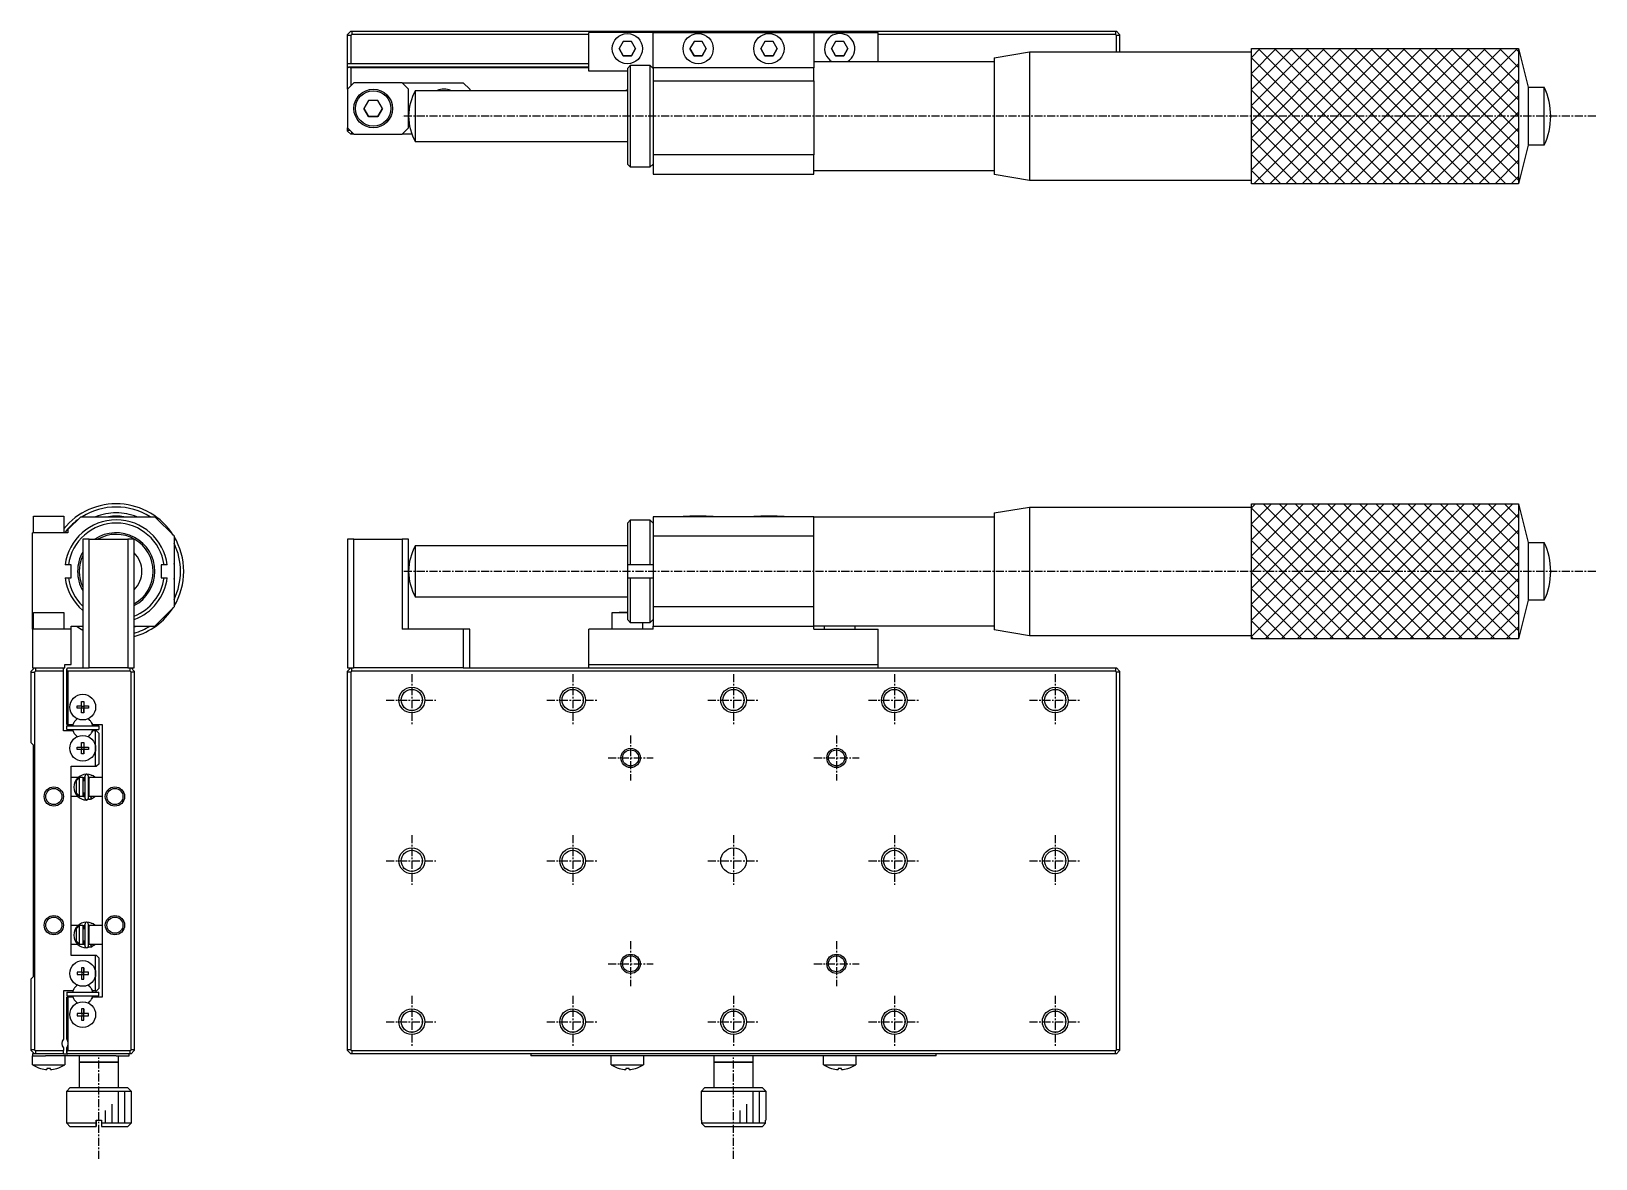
# Model space of a CAD drawing. Extents: x 32 to 545, y 32 to 338.
# Drawn here: x 46.1 to 289.3, y 162.8 to 338.1 of the extents above; entities that cross this region are included whole.
import ezdxf

# ---------------------------------------------------------------- set-up
doc = ezdxf.new("R2010")
doc.units = 0
doc.linetypes.add('CENTER', pattern=[2, 1.25, -0.25, 0.25, -0.25])
doc.layers.get('0').update_dxf_attribs({"linetype": 'CONTINUOUS'})
doc.layers.add('CENTER', color=1, linetype='CENTER')

msp = doc.modelspace()

# ---------------------------------------------------------------- linework, layer by layer
at = {"color": 7, "linetype": 'CONTINUOUS'}
for p, q in [((95.794929, 338.05), (95.294929, 337.55)), ((95.794929, 338.05), (95.944929, 338.05)), ((95.944929, 338.05), (214.644929, 338.05)), ((95.944929, 338.05), (95.944929, 337.55)), ((214.644929, 338.05), (214.644929, 337.55)), ((214.644929, 338.05), (214.794929, 338.05)), ((214.794929, 338.05), (215.294929, 337.55)), ((95.294929, 337.4), (95.294929, 337.55)), ((95.294929, 333.05), (95.294929, 337.4)), ((95.794929, 337.4), (95.294929, 337.4)), ((95.944929, 337.55), (95.794929, 337.4)), ((95.794929, 337.4), (95.794929, 333.05)), ((132.794929, 337.55), (95.944929, 337.55)), ((132.794929, 331.85), (132.794929, 337.85)), ((142.794929, 337.85), (132.794929, 337.85)), ((138.159844, 336.45), (137.524759, 335.35)), ((139.430015, 336.45), (138.159844, 336.45)), ((140.0651, 335.35), (139.430015, 336.45)), ((142.794929, 337.85), (167.794929, 337.85)), ((142.794929, 332.35), (142.794929, 337.85)), ((149.159844, 336.45), (148.524759, 335.35)), ((150.430015, 336.45), (149.159844, 336.45)), ((151.0651, 335.35), (150.430015, 336.45)), ((160.159844, 336.45), (159.524759, 335.35)), ((161.430015, 336.45), (160.159844, 336.45)), ((162.0651, 335.35), (161.430015, 336.45)), ((167.794929, 337.85), (167.794929, 332.35)), ((167.794929, 337.85), (177.794929, 337.85)), ((171.159844, 336.45), (170.524759, 335.35)), ((172.430015, 336.45), (171.159844, 336.45)), ((173.0651, 335.35), (172.430015, 336.45)), ((177.794929, 333.35), (177.794929, 337.85)), ((214.644929, 337.55), (177.794929, 337.55)), ((214.794929, 337.4), (214.644929, 337.55)), ((215.294929, 337.4), (214.794929, 337.4)), ((214.794929, 334.85), (214.794929, 337.4)), ((215.294929, 337.55), (215.294929, 337.4)), ((215.294929, 337.4), (215.294929, 334.85)), ((137.524759, 335.35), (138.159844, 334.25)), ((138.159844, 334.25), (137.524759, 335.35)), ((138.159844, 334.25), (139.430015, 334.25)), ((139.430015, 334.25), (138.159844, 334.25)), ((139.430015, 334.25), (140.0651, 335.35)), ((140.0651, 335.35), (139.430015, 334.25)), ((148.524759, 335.35), (149.159844, 334.25)), ((149.159844, 334.25), (148.524759, 335.35)), ((149.159844, 334.25), (150.430015, 334.25)), ((150.430015, 334.25), (149.159844, 334.25)), ((150.430015, 334.25), (151.0651, 335.35)), ((151.0651, 335.35), (150.430015, 334.25)), ((159.524759, 335.35), (160.159844, 334.25)), ((160.159844, 334.25), (159.524759, 335.35)), ((160.159844, 334.25), (161.430015, 334.25)), ((161.430015, 334.25), (160.159844, 334.25)), ((161.430015, 334.25), (162.0651, 335.35)), ((162.0651, 335.35), (161.430015, 334.25)), ((167.794929, 333.35), (195.794929, 333.35)), ((170.524759, 335.35), (171.159844, 334.25)), ((171.159844, 334.25), (170.524759, 335.35)), ((171.159844, 334.25), (172.430015, 334.25)), ((172.430015, 334.25), (171.159844, 334.25)), ((172.430015, 334.25), (173.0651, 335.35)), ((173.0651, 335.35), (172.430015, 334.25)), ((195.794929, 333.933333), (201.294929, 334.85)), ((195.794929, 333.933333), (195.794929, 324.85)), ((201.294929, 334.85), (201.294929, 324.85)), ((201.294929, 334.85), (235.794929, 334.85)), ((235.794929, 314.35), (235.794929, 335.35)), ((235.794929, 335.35), (277.294929, 335.35)), ((235.794929, 314.35), (235.794929, 335.35)), ((235.794929, 335.35), (277.294929, 335.35)), ((277.294929, 335.35), (277.294929, 314.35)), ((277.294929, 335.35), (278.794929, 329.35)), ((277.294929, 335.35), (277.294929, 314.35)), ((95.294929, 333.05), (95.794929, 333.05)), ((95.294929, 332.35), (95.294929, 333.05)), ((95.294929, 332.35), (95.494929, 332.55)), ((95.294929, 330.85), (95.294929, 332.35)), ((95.294929, 329.25), (95.294929, 330.85)), ((95.494929, 332.55), (95.594929, 332.55)), ((95.594929, 332.55), (95.794929, 332.35)), ((95.594929, 332.55), (132.794929, 332.55)), ((95.794929, 333.05), (132.794929, 333.05)), ((95.794929, 332.35), (95.794929, 329.55)), ((132.794929, 332.35), (95.794929, 332.35)), ((138.794929, 331.85), (132.794929, 331.85)), ((138.794929, 332.283034), (139.294929, 332.787254)), ((138.794929, 332.283034), (138.794929, 317.416966)), ((139.294929, 316.912746), (139.294929, 332.787254)), ((139.294929, 332.787254), (142.294929, 332.787254)), ((142.294929, 332.787254), (142.294929, 316.912746)), ((142.294929, 332.787254), (142.794929, 332.283034)), ((167.794929, 332.35), (142.794929, 332.35)), ((142.794929, 332.35), (142.794929, 330.35)), ((167.794929, 330.35), (167.794929, 332.35)), ((95.294929, 329.05), (96.294929, 330.05)), ((95.294929, 329.05), (95.294929, 329.25)), ((95.294929, 329.05), (95.294929, 323.05)), ((103.794929, 330.05), (96.294929, 330.05)), ((103.794929, 330.05), (113.294929, 330.05)), ((103.794929, 330.05), (104.794929, 329.05)), ((104.794929, 323.05), (104.794929, 329.05)), ((105.866726, 320.85), (105.866726, 328.85)), ((105.866726, 328.85), (138.794929, 328.85)), ((113.294929, 330.05), (114.294929, 329.05)), ((114.294929, 329.05), (114.294929, 328.85)), ((142.794929, 330.35), (142.794929, 318.85)), ((142.794929, 330.35), (167.794929, 330.35)), ((167.794929, 330.35), (167.794929, 324.85)), ((278.794929, 329.35), (278.794929, 320.35)), ((278.794929, 329.35), (281.294929, 329.35)), ((281.294929, 324.85), (281.294929, 329.35)), ((98.573242, 327.3), (97.851554, 326.05)), ((97.851554, 326.05), (98.573242, 324.8)), ((98.573242, 324.8), (97.851554, 326.05)), ((100.016617, 327.3), (98.573242, 327.3)), ((100.738305, 326.05), (100.016617, 327.3)), ((100.016617, 324.8), (100.738305, 326.05)), ((100.738305, 326.05), (100.016617, 324.8)), ((98.573242, 324.8), (100.016617, 324.8)), ((100.016617, 324.8), (98.573242, 324.8)), ((167.794929, 324.85), (167.794929, 318.85)), ((195.794929, 324.85), (195.794929, 315.766667)), ((201.294929, 324.85), (201.294929, 314.85)), ((281.294929, 320.35), (281.294929, 324.85)), ((95.294929, 322.7), (95.294929, 323.05)), ((96.294929, 322.05), (95.294929, 323.05)), ((95.294929, 322.7), (95.644929, 322.7)), ((95.294929, 322.55), (95.294929, 322.7)), ((95.794929, 322.05), (95.294929, 322.55)), ((95.944929, 322.05), (95.794929, 322.05)), ((95.944929, 322.05), (95.944929, 322.4)), ((96.294929, 322.05), (95.944929, 322.05)), ((96.294929, 322.05), (103.794929, 322.05)), ((104.794929, 323.05), (103.794929, 322.05)), ((105.300932, 322.05), (103.794929, 322.05)), ((138.794929, 320.85), (105.866726, 320.85)), ((167.794929, 318.85), (142.794929, 318.85)), ((142.794929, 318.85), (142.794929, 315.85)), ((167.794929, 315.85), (167.794929, 318.85)), ((278.794929, 320.35), (277.294929, 314.35)), ((281.294929, 320.35), (278.794929, 320.35)), ((139.294929, 316.912746), (138.794929, 317.416966)), ((142.294929, 316.912746), (139.294929, 316.912746)), ((142.794929, 317.416966), (142.294929, 316.912746)), ((195.794929, 316.35), (167.794929, 316.35)), ((142.794929, 315.85), (167.794929, 315.85)), ((201.294929, 314.85), (195.794929, 315.766667)), ((235.794929, 314.85), (201.294929, 314.85)), ((277.294929, 314.35), (235.794929, 314.35)), ((277.294929, 314.35), (235.794929, 314.35)), ((46.5, 262.7), (51.2, 262.7)), ((46.5, 260.1), (46.5, 262.7)), ((51.2, 262.7), (51.2, 260.1)), ((51.85, 260.6), (53.85, 262.6)), ((53.85, 262.6), (65.35, 262.6)), ((65.35, 262.6), (68.35, 259.6)), ((167.794929, 262.6), (142.794929, 262.6)), ((142.794929, 262.6), (142.794929, 259.6)), ((147.444929, 262.7), (149.794929, 262.7)), ((147.444929, 262.7), (152.144929, 262.7)), ((147.444929, 262.6), (147.444929, 262.7)), ((149.159844, 262.7), (148.524759, 262.7)), ((148.524759, 262.7), (149.159844, 262.7)), ((150.430015, 262.7), (149.159844, 262.7)), ((149.159844, 262.7), (150.430015, 262.7)), ((149.794929, 262.7), (152.144929, 262.7)), ((151.0651, 262.7), (150.430015, 262.7)), ((150.430015, 262.7), (151.0651, 262.7)), ((152.144929, 262.7), (152.144929, 262.6)), ((158.444929, 262.7), (160.794929, 262.7)), ((158.444929, 262.7), (163.144929, 262.7)), ((158.444929, 262.6), (158.444929, 262.7)), ((160.159844, 262.7), (159.524759, 262.7)), ((159.524759, 262.7), (160.159844, 262.7)), ((161.430015, 262.7), (160.159844, 262.7)), ((160.159844, 262.7), (161.430015, 262.7)), ((160.794929, 262.7), (163.144929, 262.7)), ((162.0651, 262.7), (161.430015, 262.7)), ((161.430015, 262.7), (162.0651, 262.7)), ((163.144929, 262.7), (163.144929, 262.6)), ((167.794929, 259.6), (167.794929, 262.6)), ((167.794929, 262.6), (195.794929, 262.6)), ((195.794929, 263.183333), (201.294929, 264.1)), ((195.794929, 263.183333), (195.794929, 245.016667)), ((201.294929, 264.1), (201.294929, 244.1)), ((201.294929, 264.1), (235.794929, 264.1)), ((235.794929, 254.1), (235.794929, 264.6)), ((235.794929, 264.6), (277.294929, 264.6)), ((235.794929, 243.6), (235.794929, 264.6)), ((235.794929, 264.6), (277.294929, 264.6)), ((277.294929, 264.6), (277.294929, 243.6)), ((277.294929, 264.6), (278.794929, 258.6)), ((277.294929, 264.6), (277.294929, 243.6)), ((51.85, 260.6), (51.85, 260.1)), ((138.794929, 261.6), (139.294929, 262.1)), ((138.794929, 261.6), (138.794929, 255.1)), ((139.294929, 255.1), (139.294929, 262.1)), ((139.294929, 262.1), (142.294929, 262.1)), ((142.294929, 262.1), (142.294929, 255.1)), ((142.294929, 262.1), (142.794929, 261.6)), ((51.85, 260.1), (46.35, 260.1)), ((46.35, 245.1), (46.35, 260.1)), ((54.15, 259.1), (54.15, 239.1)), ((55.15, 259.1), (54.15, 259.1)), ((55.15, 259.1), (61.15, 259.1)), ((55.15, 239.1), (55.15, 259.1)), ((61.15, 259.1), (61.15, 239.1)), ((62.15, 259.1), (61.15, 259.1)), ((62.15, 239.1), (62.15, 259.1)), ((68.35, 259.6), (68.35, 248.6)), ((95.294929, 259.1), (95.294929, 239.1)), ((96.294929, 259.1), (95.294929, 259.1)), ((96.294929, 259.1), (103.794929, 259.1)), ((96.294929, 239.1), (96.294929, 259.1)), ((103.794929, 259.1), (103.794929, 245.1)), ((104.794929, 259.1), (103.794929, 259.1)), ((104.794929, 245.1), (104.794929, 259.1)), ((105.866726, 250.1), (105.866726, 258.1)), ((105.866726, 258.1), (138.794929, 258.1)), ((142.794929, 259.6), (142.794929, 248.6)), ((142.794929, 259.6), (167.794929, 259.6)), ((167.794929, 248.6), (167.794929, 259.6)), ((278.794929, 258.6), (278.794929, 249.6)), ((278.794929, 258.6), (281.294929, 258.6)), ((281.294929, 249.6), (281.294929, 258.6)), ((51.916966, 255.1), (51.412746, 255.1)), ((51.412746, 253.1), (51.916966, 253.1)), ((52.35, 255.1), (51.916966, 255.1)), ((51.916966, 253.1), (52.35, 253.1)), ((52.35, 253.1), (52.35, 255.1)), ((66.35, 255.1), (66.35, 253.1)), ((66.783034, 255.1), (66.35, 255.1)), ((66.35, 253.1), (66.783034, 253.1)), ((67.287254, 255.1), (66.783034, 255.1)), ((66.783034, 253.1), (67.287254, 253.1)), ((139.294929, 255.1), (138.794929, 255.1)), ((138.794929, 255.1), (138.794929, 253.1)), ((138.794929, 253.1), (138.794929, 246.6)), ((138.794929, 253.1), (139.294929, 253.1)), ((142.294929, 255.1), (139.294929, 255.1)), ((139.294929, 246.1), (139.294929, 253.1)), ((139.294929, 253.1), (142.294929, 253.1)), ((142.794929, 255.1), (142.294929, 255.1)), ((142.294929, 253.1), (142.794929, 253.1)), ((142.294929, 253.1), (142.294929, 246.1)), ((235.794929, 243.6), (235.794929, 254.1)), ((68.35, 248.6), (65.35, 245.6)), ((138.794929, 250.1), (105.866726, 250.1)), ((167.794929, 248.6), (142.794929, 248.6)), ((142.794929, 248.6), (142.794929, 245.6)), ((167.794929, 245.6), (167.794929, 248.6)), ((278.794929, 249.6), (277.294929, 243.6)), ((281.294929, 249.6), (278.794929, 249.6)), ((46.5, 247.7), (51.2, 247.7)), ((46.5, 245.1), (46.5, 247.7)), ((51.2, 247.7), (51.2, 245.1)), ((52.35, 245.6), (54.15, 245.6)), ((52.35, 245.1), (52.35, 245.6)), ((62.15, 245.6), (65.35, 245.6)), ((136.444929, 247.7), (138.794929, 247.7)), ((136.444929, 247.7), (138.794929, 247.7)), ((136.444929, 245.1), (136.444929, 247.7)), ((138.159844, 247.7), (137.524759, 247.7)), ((137.524759, 247.7), (138.159844, 247.7)), ((138.794929, 247.7), (138.159844, 247.7)), ((138.159844, 247.7), (138.794929, 247.7)), ((139.294929, 246.1), (138.794929, 246.6)), ((142.294929, 246.1), (139.294929, 246.1)), ((141.144929, 246.1), (141.144929, 245.1)), ((142.794929, 246.6), (142.294929, 246.1)), ((142.794929, 245.6), (167.794929, 245.6)), ((142.794929, 245.1), (142.794929, 245.6)), ((167.794929, 245.1), (167.794929, 245.6)), ((195.794929, 245.6), (167.794929, 245.6)), ((169.444929, 245.1), (169.444929, 245.6)), ((174.144929, 245.6), (174.144929, 245.1)), ((52.35, 245.1), (46.35, 245.1)), ((46.35, 245.1), (46.35, 239.1)), ((52.35, 239.6), (52.35, 245.1)), ((113.294929, 245.1), (103.794929, 245.1)), ((113.294929, 245.1), (113.294929, 239.1)), ((114.294929, 245.1), (113.294929, 245.1)), ((114.294929, 239.1), (114.294929, 245.1)), ((132.794929, 239.6), (132.794929, 245.1)), ((142.794929, 245.1), (132.794929, 245.1)), ((167.794929, 245.1), (177.794929, 245.1)), ((177.794929, 239.6), (177.794929, 245.1)), ((201.294929, 244.1), (195.794929, 245.016667)), ((235.794929, 244.1), (201.294929, 244.1)), ((277.294929, 243.6), (235.794929, 243.6)), ((277.294929, 243.6), (235.794929, 243.6)), ((46.15, 238.6), (46.65, 239.1)), ((46.15, 238.45), (46.15, 238.6)), ((46.15, 238.45), (46.65, 238.45)), ((46.15, 227.45), (46.15, 238.45)), ((46.35, 239.1), (46.65, 239.1)), ((46.65, 239.1), (46.8, 239.1)), ((46.8, 238.6), (46.65, 238.45)), ((46.65, 238.45), (46.65, 179.75)), ((46.8, 239.1), (46.8, 238.6)), ((46.8, 239.1), (51.15, 239.1)), ((51.15, 238.6), (46.8, 238.6)), ((51.15, 238.6), (51.15, 239.1)), ((51.15, 239.1), (51.35, 239.1)), ((51.15, 229.3), (51.15, 238.6)), ((51.35, 239.6), (52.35, 239.6)), ((51.35, 239.1), (51.35, 239.6)), ((51.65, 238.9), (51.85, 239.1)), ((51.65, 238.8), (51.65, 238.9)), ((51.85, 238.6), (51.65, 238.8)), ((51.65, 230.3), (51.65, 238.8)), ((51.85, 239.1), (54.65, 239.1)), ((61.5, 238.6), (51.85, 238.6)), ((51.85, 238.6), (51.85, 230.3)), ((54.65, 239.1), (55.15, 239.1)), ((61.15, 239.1), (55.15, 239.1)), ((61.15, 239.1), (62.15, 239.1)), ((61.5, 238.6), (61.5, 239.1)), ((61.65, 238.45), (61.5, 238.6)), ((62.15, 238.6), (61.65, 239.1)), ((61.65, 179.75), (61.65, 238.45)), ((62.15, 238.45), (61.65, 238.45)), ((62.15, 238.6), (62.15, 238.45)), ((62.15, 238.45), (62.15, 179.75)), ((95.294929, 238.6), (95.794929, 239.1)), ((95.294929, 239.1), (96.294929, 239.1)), ((95.294929, 238.45), (95.294929, 238.6)), ((95.294929, 233.8), (95.294929, 238.45)), ((95.794929, 238.45), (95.294929, 238.45)), ((95.944929, 238.6), (95.794929, 238.45)), ((95.794929, 238.45), (95.794929, 179.75)), ((95.944929, 238.6), (95.944929, 239.1)), ((214.644929, 238.6), (95.944929, 238.6)), ((113.294929, 239.1), (96.294929, 239.1)), ((113.294929, 239.1), (113.794929, 239.1)), ((113.794929, 239.1), (214.644929, 239.1)), ((132.794929, 239.6), (177.794929, 239.6)), ((132.794929, 239.1), (132.794929, 239.6)), ((177.794929, 239.1), (177.794929, 239.6)), ((214.644929, 239.1), (214.644929, 238.6)), ((214.644929, 239.1), (214.794929, 239.1)), ((214.794929, 238.45), (214.644929, 238.6)), ((214.794929, 239.1), (215.294929, 238.6)), ((214.794929, 179.75), (214.794929, 238.45)), ((215.294929, 238.45), (214.794929, 238.45)), ((215.294929, 238.6), (215.294929, 238.45)), ((215.294929, 238.45), (215.294929, 233.8)), ((53.97, 233.18), (53.97, 233.886361)), ((53.97, 233.886361), (54.33, 233.886361)), ((54.33, 233.886361), (54.33, 233.18)), ((54.33, 233.886361), (54.33, 233.18)), ((95.294929, 232.2), (95.294929, 233.8)), ((215.294929, 233.8), (215.294929, 232.2)), ((53.263639, 232.82), (53.263639, 233.18)), ((53.263639, 233.18), (53.97, 233.18)), ((53.97, 232.82), (53.263639, 232.82)), ((53.980372, 233.169628), (53.97, 233.18)), ((53.980372, 232.830372), (53.97, 232.82)), ((53.97, 232.113639), (53.97, 232.82)), ((54.33, 232.113639), (53.97, 232.113639)), ((53.980372, 232.830372), (53.980372, 233.169628)), ((53.980372, 233.169628), (54.319628, 233.169628)), ((54.319628, 232.830372), (53.980372, 232.830372)), ((54.319628, 233.169628), (54.33, 233.18)), ((54.319628, 233.169628), (54.319628, 232.830372)), ((54.319628, 232.830372), (54.33, 232.82)), ((54.33, 233.18), (55.036361, 233.18)), ((54.33, 232.82), (54.33, 232.113639)), ((55.036361, 232.82), (54.33, 232.82)), ((54.33, 232.113639), (54.33, 232.82)), ((55.036361, 233.18), (55.036361, 232.82)), ((95.294929, 227.4), (95.294929, 232.2)), ((215.294929, 232.2), (215.294929, 227.4)), ((52.605588, 229.3), (51.15, 229.3)), ((51.65, 230.3), (51.85, 230.3)), ((51.65, 230.1), (56.65, 230.1)), ((51.65, 229.5), (51.65, 230.1)), ((51.65, 229.5), (56.65, 229.5)), ((51.85, 230.3), (52.605588, 230.3)), ((52.775185, 230.59375), (52.605588, 230.3)), ((52.605588, 229.3), (52.775185, 229.00625)), ((55.694412, 230.3), (55.524815, 230.59375)), ((55.524815, 229.00625), (55.694412, 229.3)), ((55.694412, 230.3), (57.15, 230.3)), ((56.15, 229.3), (55.694412, 229.3)), ((56.15, 226.6), (56.15, 229.3)), ((56.3, 229.3), (56.15, 229.3)), ((56.3, 229.3), (56.65, 228.95)), ((56.65, 230.1), (56.65, 229.5)), ((56.65, 228.95), (56.65, 224.15)), ((57.15, 230.3), (57.15, 187.9)), ((46.5, 227.1), (46.15, 227.45)), ((46.5, 191.1), (46.5, 227.1)), ((53.263639, 226.42), (53.263639, 226.78)), ((53.263639, 226.78), (53.97, 226.78)), ((53.97, 226.42), (53.263639, 226.42)), ((53.97, 226.78), (53.97, 227.486361)), ((53.97, 227.486361), (54.33, 227.486361)), ((53.980372, 226.769628), (53.97, 226.78)), ((53.980372, 226.430372), (53.97, 226.42)), ((53.97, 225.713639), (53.97, 226.42)), ((53.980372, 226.430372), (53.980372, 226.769628)), ((53.980372, 226.769628), (54.319628, 226.769628)), ((54.319628, 226.430372), (53.980372, 226.430372)), ((54.319628, 226.769628), (54.33, 226.78)), ((54.319628, 226.769628), (54.319628, 226.430372)), ((54.319628, 226.430372), (54.33, 226.42)), ((54.33, 227.486361), (54.33, 226.78)), ((54.33, 227.486361), (54.33, 226.78)), ((54.33, 226.78), (55.036361, 226.78)), ((54.33, 226.42), (54.33, 225.713639)), ((55.036361, 226.42), (54.33, 226.42)), ((54.33, 225.713639), (54.33, 226.42)), ((55.036361, 226.78), (55.036361, 226.42)), ((56.15, 223.8), (56.15, 226.6)), ((95.294929, 225.8), (95.294929, 227.4)), ((215.294929, 227.4), (215.294929, 225.8)), ((52.35, 194.4), (52.35, 223.8)), ((52.35, 223.8), (56.15, 223.8)), ((54.33, 225.713639), (53.97, 225.713639)), ((56.15, 223.8), (56.3, 223.8)), ((56.65, 224.15), (56.3, 223.8)), ((95.294929, 192.4), (95.294929, 225.8)), ((215.294929, 225.8), (215.294929, 192.4)), ((52.35, 222.1), (53.48307, 222.1)), ((53.65, 222.045683), (53.15, 221.516515)), ((53.15, 221.516515), (53.15, 219.683485)), ((53.65, 222.045683), (53.65, 222.1)), ((53.65, 222.1), (54.15, 222.1)), ((53.65, 219.154317), (53.65, 222.045683)), ((54.529754, 222.093234), (54.149908, 221.987161)), ((54.15, 222.1), (54.15, 219.1)), ((54.15, 221.6), (54.529816, 221.6)), ((54.35, 222.056439), (54.35, 221.6)), ((54.529816, 218.783916), (54.529816, 222.333916)), ((54.979816, 222.333916), (54.979816, 218.783916)), ((55.149978, 221.989917), (54.979816, 221.734432)), ((54.979816, 221.6), (55.15, 221.6)), ((55.150086, 222.058572), (54.979883, 222.093555)), ((55.15, 219.1), (55.15, 222.1)), ((55.15, 222.1), (57.15, 222.1)), ((55.466322, 222.426115), (55.467333, 222.425795)), ((55.467333, 222.425795), (55.468514, 222.425417)), ((55.468514, 222.425417), (55.469973, 222.424948)), ((55.469973, 222.424948), (55.471431, 222.424476)), ((55.471431, 222.424476), (55.473331, 222.423856)), ((55.473331, 222.423856), (55.475448, 222.423157)), ((55.475448, 222.423157), (55.476509, 222.422804)), ((55.476509, 222.422804), (55.478002, 222.422305)), ((55.478002, 222.422305), (55.52622, 222.404162)), ((55.524751, 222.404466), (55.524438, 222.403702)), ((55.52622, 222.404162), (55.524751, 222.404466)), ((55.525959, 222.403121), (55.546984, 222.394186)), ((53.389356, 219.1), (52.35, 219.1)), ((53.15, 219.683485), (53.65, 219.154317)), ((53.65, 219.1), (53.65, 219.154317)), ((54.15, 219.1), (53.65, 219.1)), ((54.149919, 219.131015), (54.529754, 219.02428)), ((54.529816, 219.6), (54.15, 219.6)), ((54.35, 219.1), (54.230172, 219.1)), ((54.35, 219.6), (54.35, 219.1)), ((55.15, 219.6), (54.979816, 219.6)), ((54.979816, 219.383399), (55.149985, 219.127911)), ((57.15, 219.1), (55.15, 219.1)), ((55.388343, 219.090783), (55.382414, 219.1)), ((55.394609, 219.080447), (55.388343, 219.090783)), ((55.534874, 218.718464), (55.393305, 219.100026)), ((55.401173, 219.069059), (55.394609, 219.080447)), ((55.407989, 219.056695), (55.401173, 219.069059)), ((55.415013, 219.043437), (55.407989, 219.056695)), ((55.422198, 219.029371), (55.415013, 219.043437)), ((55.429498, 219.014591), (55.422198, 219.029371)), ((55.436864, 218.999195), (55.429498, 219.014591)), ((55.444247, 218.983284), (55.436864, 218.999195)), ((55.451598, 218.966963), (55.444247, 218.983284)), ((55.458869, 218.950341), (55.451598, 218.966963)), ((55.466012, 218.933526), (55.458869, 218.950341)), ((55.47298, 218.916631), (55.466012, 218.933526)), ((55.479726, 218.899766), (55.47298, 218.916631)), ((55.486207, 218.883043), (55.479726, 218.899766)), ((55.492378, 218.866573), (55.486207, 218.883043)), ((55.4982, 218.850464), (55.492378, 218.866573)), ((55.503635, 218.834823), (55.4982, 218.850464)), ((55.508645, 218.819753), (55.503635, 218.834823)), ((56.120752, 219.099747), (55.525737, 218.714617)), ((55.550974, 218.725374), (54.782446, 218.560405)), ((54.970851, 218.715053), (54.969203, 218.715753)), ((55.004142, 218.70192), (54.970851, 218.715053)), ((55.038035, 218.690467), (55.004142, 218.70192)), ((55.072447, 218.680723), (55.038035, 218.690467)), ((55.107295, 218.67271), (55.072447, 218.680723)), ((55.142492, 218.666447), (55.107295, 218.67271)), ((55.177953, 218.66195), (55.142492, 218.666447)), ((55.213591, 218.65923), (55.177953, 218.66195)), ((55.24932, 218.658293), (55.213591, 218.65923)), ((55.285052, 218.659143), (55.24932, 218.658293)), ((55.320699, 218.661776), (55.285052, 218.659143)), ((55.356175, 218.666187), (55.320699, 218.661776)), ((55.391393, 218.672365), (55.356175, 218.666187)), ((55.426266, 218.680297), (55.391393, 218.672365)), ((55.46071, 218.689963), (55.426266, 218.680297)), ((55.494637, 218.70134), (55.46071, 218.689963)), ((55.52622, 218.713669), (55.494637, 218.70134)), ((55.513198, 218.805354), (55.508645, 218.819753)), ((55.517264, 218.79172), (55.513198, 218.805354)), ((55.520817, 218.778942), (55.517264, 218.79172)), ((55.523832, 218.767105), (55.520817, 218.778942)), ((55.526289, 218.756286), (55.523832, 218.767105)), ((55.524751, 218.713365), (55.527011, 218.714115)), ((55.528174, 218.746556), (55.526289, 218.756286)), ((55.527011, 218.714115), (55.528692, 218.716234)), ((55.529472, 218.737981), (55.528174, 218.746556)), ((55.528692, 218.716234), (55.529784, 218.719708)), ((55.528862, 218.718969), (55.534874, 218.718464)), ((55.530175, 218.730617), (55.529472, 218.737981)), ((55.529784, 218.719708), (55.53028, 218.724512)), ((55.53028, 218.724512), (55.530175, 218.730617)), ((55.466322, 199.426115), (55.467333, 199.425795)), ((55.467333, 199.425795), (55.468514, 199.425417)), ((55.468514, 199.425417), (55.469973, 199.424948)), ((55.469973, 199.424948), (55.471431, 199.424476)), ((55.471431, 199.424476), (55.473331, 199.423856)), ((55.473331, 199.423856), (55.475448, 199.423157)), ((55.475448, 199.423157), (55.476509, 199.422804)), ((55.476509, 199.422804), (55.478002, 199.422305)), ((55.478002, 199.422305), (55.52622, 199.404162)), ((55.524751, 199.404466), (55.524438, 199.403702)), ((55.52622, 199.404162), (55.524751, 199.404466)), ((55.525959, 199.403121), (55.546984, 199.394186)), ((52.35, 199.1), (53.48307, 199.1)), ((53.65, 199.045683), (53.15, 198.516515)), ((53.15, 198.516515), (53.15, 196.683485)), ((53.65, 199.045683), (53.65, 199.1)), ((53.65, 199.1), (54.15, 199.1)), ((53.65, 196.154317), (53.65, 199.045683)), ((54.529754, 199.093234), (54.149908, 198.987161)), ((54.15, 199.1), (54.15, 196.1)), ((54.15, 198.6), (54.529816, 198.6)), ((54.35, 199.056439), (54.35, 198.6)), ((54.529816, 195.783916), (54.529816, 199.333916)), ((54.979816, 199.333916), (54.979816, 195.783916)), ((55.149978, 198.989917), (54.979816, 198.734432)), ((54.979816, 198.6), (55.15, 198.6)), ((55.150086, 199.058572), (54.979883, 199.093555)), ((55.15, 196.1), (55.15, 199.1)), ((55.15, 199.1), (57.15, 199.1)), ((53.389356, 196.1), (52.35, 196.1)), ((53.15, 196.683485), (53.65, 196.154317)), ((53.65, 196.1), (53.65, 196.154317)), ((54.15, 196.1), (53.65, 196.1)), ((54.149919, 196.131015), (54.529754, 196.02428)), ((54.529816, 196.6), (54.15, 196.6)), ((54.35, 196.1), (54.230172, 196.1)), ((54.35, 196.6), (54.35, 196.1)), ((55.53247, 195.717451), (54.782446, 195.560405)), ((54.970851, 195.715053), (54.969203, 195.715753)), ((55.004142, 195.70192), (54.970851, 195.715053)), ((55.15, 196.6), (54.979816, 196.6)), ((54.979816, 196.383399), (55.149985, 196.127911)), ((55.038035, 195.690467), (55.004142, 195.70192)), ((55.072447, 195.680723), (55.038035, 195.690467)), ((55.107295, 195.67271), (55.072447, 195.680723)), ((55.142492, 195.666447), (55.107295, 195.67271)), ((55.177953, 195.66195), (55.142492, 195.666447)), ((57.15, 196.1), (55.15, 196.1)), ((55.213591, 195.65923), (55.177953, 195.66195)), ((55.24932, 195.658293), (55.213591, 195.65923)), ((55.285052, 195.659143), (55.24932, 195.658293)), ((55.320699, 195.661776), (55.285052, 195.659143)), ((55.356175, 195.666187), (55.320699, 195.661776)), ((55.391393, 195.672365), (55.356175, 195.666187)), ((55.388343, 196.090783), (55.382414, 196.1)), ((55.394609, 196.080447), (55.388343, 196.090783)), ((55.426266, 195.680297), (55.391393, 195.672365)), ((55.534874, 195.718464), (55.393305, 196.100026)), ((55.401173, 196.069059), (55.394609, 196.080447)), ((55.407989, 196.056695), (55.401173, 196.069059)), ((55.415013, 196.043437), (55.407989, 196.056695)), ((55.422198, 196.029371), (55.415013, 196.043437)), ((55.429498, 196.014591), (55.422198, 196.029371)), ((55.46071, 195.689963), (55.426266, 195.680297)), ((55.436864, 195.999195), (55.429498, 196.014591)), ((55.444247, 195.983284), (55.436864, 195.999195)), ((55.451598, 195.966963), (55.444247, 195.983284)), ((55.458869, 195.950341), (55.451598, 195.966963)), ((55.466012, 195.933526), (55.458869, 195.950341)), ((55.494637, 195.70134), (55.46071, 195.689963)), ((55.47298, 195.916631), (55.466012, 195.933526)), ((55.479726, 195.899766), (55.47298, 195.916631)), ((55.486207, 195.883043), (55.479726, 195.899766)), ((55.492378, 195.866573), (55.486207, 195.883043)), ((55.4982, 195.850464), (55.492378, 195.866573)), ((55.52622, 195.713669), (55.494637, 195.70134)), ((55.503635, 195.834823), (55.4982, 195.850464)), ((55.508645, 195.819753), (55.503635, 195.834823)), ((55.513198, 195.805354), (55.508645, 195.819753)), ((55.517264, 195.79172), (55.513198, 195.805354)), ((55.520817, 195.778942), (55.517264, 195.79172)), ((55.523832, 195.767105), (55.520817, 195.778942)), ((55.526289, 195.756286), (55.523832, 195.767105)), ((55.524751, 195.713365), (55.527011, 195.714115)), ((56.120752, 196.099747), (55.525737, 195.714617)), ((55.528174, 195.746556), (55.526289, 195.756286)), ((55.527011, 195.714115), (55.528692, 195.716234)), ((55.529472, 195.737981), (55.528174, 195.746556)), ((55.528692, 195.716234), (55.529784, 195.719708)), ((55.528862, 195.718969), (55.534874, 195.718464)), ((55.530175, 195.730617), (55.529472, 195.737981)), ((55.529784, 195.719708), (55.53028, 195.724512)), ((55.53028, 195.724512), (55.530175, 195.730617)), ((55.550974, 195.725374), (55.53247, 195.717451)), ((56.15, 194.4), (52.35, 194.4)), ((53.97, 192.486361), (53.97, 191.78)), ((54.33, 192.486361), (53.97, 192.486361)), ((54.33, 191.78), (54.33, 192.486361)), ((54.33, 192.486361), (54.33, 191.78)), ((56.15, 191.6), (56.15, 194.4)), ((56.3, 194.4), (56.15, 194.4)), ((56.3, 194.4), (56.65, 194.05)), ((56.65, 194.05), (56.65, 189.25)), ((95.294929, 190.8), (95.294929, 192.4)), ((215.294929, 192.4), (215.294929, 190.8)), ((46.15, 190.75), (46.5, 191.1)), ((46.15, 179.75), (46.15, 190.75)), ((53.263639, 191.78), (53.263639, 191.42)), ((53.97, 191.78), (53.263639, 191.78)), ((53.263639, 191.42), (53.97, 191.42)), ((53.980372, 191.769628), (53.97, 191.78)), ((53.980372, 191.430372), (53.97, 191.42)), ((53.97, 191.42), (53.97, 190.713639)), ((53.97, 190.713639), (54.33, 190.713639)), ((53.980372, 191.769628), (53.980372, 191.430372)), ((54.319628, 191.769628), (53.980372, 191.769628)), ((53.980372, 191.430372), (54.319628, 191.430372)), ((54.319628, 191.769628), (54.33, 191.78)), ((54.319628, 191.430372), (54.319628, 191.769628)), ((54.319628, 191.430372), (54.33, 191.42)), ((55.036361, 191.78), (54.33, 191.78)), ((54.33, 191.42), (55.036361, 191.42)), ((54.33, 190.713639), (54.33, 191.42)), ((54.33, 190.713639), (54.33, 191.42)), ((55.036361, 191.42), (55.036361, 191.78)), ((56.15, 188.9), (56.15, 191.6)), ((95.294929, 186), (95.294929, 190.8)), ((215.294929, 190.8), (215.294929, 186)), ((51.15, 188.9), (51.15, 181.361438)), ((52.605588, 188.9), (51.15, 188.9)), ((51.65, 188.7), (56.65, 188.7)), ((51.65, 188.7), (51.65, 188.1)), ((51.65, 188.1), (56.65, 188.1)), ((51.85, 187.9), (51.65, 187.9)), ((51.65, 181.361438), (51.65, 187.9)), ((52.605588, 187.9), (51.85, 187.9)), ((51.85, 187.9), (51.85, 181.01225)), ((52.775185, 189.19375), (52.605588, 188.9)), ((52.605588, 187.9), (52.775185, 187.60625)), ((55.694412, 188.9), (55.524815, 189.19375)), ((55.524815, 187.60625), (55.694412, 187.9)), ((56.15, 188.9), (55.694412, 188.9)), ((57.15, 187.9), (55.694412, 187.9)), ((56.15, 188.9), (56.3, 188.9)), ((56.65, 189.25), (56.3, 188.9)), ((56.65, 188.1), (56.65, 188.7)), ((53.263639, 185.38), (53.263639, 185.02)), ((53.97, 185.38), (53.263639, 185.38)), ((53.263639, 185.02), (53.97, 185.02)), ((53.97, 186.086361), (53.97, 185.38)), ((54.33, 186.086361), (53.97, 186.086361)), ((53.980372, 185.369628), (53.97, 185.38)), ((53.980372, 185.030372), (53.97, 185.02)), ((53.97, 185.02), (53.97, 184.313639)), ((53.980372, 185.369628), (53.980372, 185.030372)), ((54.319628, 185.369628), (53.980372, 185.369628)), ((53.980372, 185.030372), (54.319628, 185.030372)), ((54.319628, 185.369628), (54.33, 185.38)), ((54.319628, 185.030372), (54.319628, 185.369628)), ((54.319628, 185.030372), (54.33, 185.02)), ((54.33, 185.38), (54.33, 186.086361)), ((54.33, 186.086361), (54.33, 185.38)), ((55.036361, 185.38), (54.33, 185.38)), ((54.33, 185.02), (55.036361, 185.02)), ((54.33, 184.313639), (54.33, 185.02)), ((54.33, 184.313639), (54.33, 185.02)), ((55.036361, 185.02), (55.036361, 185.38)), ((95.294929, 184.4), (95.294929, 186)), ((215.294929, 186), (215.294929, 184.4)), ((53.97, 184.313639), (54.33, 184.313639)), ((95.294929, 179.75), (95.294929, 184.4)), ((215.294929, 184.4), (215.294929, 179.75)), ((51.15, 180.038562), (51.15, 179.6)), ((51.65, 179.4), (51.65, 180.038562)), ((51.85, 180.38775), (51.85, 179.6)), ((46.65, 179.75), (46.15, 179.75)), ((46.15, 179.6), (46.15, 179.75)), ((46.65, 179.1), (46.15, 179.6)), ((46.35, 179.1), (46.35, 178.8)), ((46.65, 179.1), (46.35, 179.1)), ((46.35, 178.8), (48.35, 178.8)), ((46.35, 177.408343), (46.35, 178.8)), ((46.65, 179.75), (46.8, 179.6)), ((46.8, 179.1), (46.65, 179.1)), ((46.8, 179.6), (51.15, 179.6)), ((46.8, 179.6), (46.8, 179.1)), ((51.15, 179.1), (46.8, 179.1)), ((49.925, 178.8), (48.35, 178.8)), ((59.35, 178.8), (49.925, 178.8)), ((51.15, 179.1), (51.15, 179.6)), ((51.15, 179.1), (51.85, 179.1)), ((51.35, 178.8), (51.35, 177.408343)), ((51.65, 179.4), (51.85, 179.6)), ((51.65, 179.3), (51.65, 179.4)), ((51.85, 179.1), (51.65, 179.3)), ((51.85, 179.6), (61.5, 179.6)), ((61.5, 179.1), (51.85, 179.1)), ((53.65, 177.8), (53.65, 178.8)), ((53.65, 177.8), (56.65, 177.8)), ((56.65, 177.8), (53.65, 177.8)), ((53.65, 173.8), (53.65, 177.8)), ((56.65, 177.8), (59.65, 177.8)), ((59.65, 177.8), (56.65, 177.8)), ((59.35, 178.8), (61.35, 178.8)), ((59.65, 178.8), (59.65, 177.8)), ((59.65, 177.8), (59.65, 173.8)), ((61.35, 178.8), (61.35, 179.1)), ((61.5, 179.6), (61.65, 179.75)), ((61.5, 179.1), (61.5, 179.6)), ((61.65, 179.1), (61.5, 179.1)), ((62.15, 179.75), (61.65, 179.75)), ((62.15, 179.6), (61.65, 179.1)), ((62.15, 179.75), (62.15, 179.6)), ((95.794929, 179.75), (95.294929, 179.75)), ((95.294929, 179.6), (95.294929, 179.75)), ((95.794929, 179.1), (95.294929, 179.6)), ((95.794929, 179.75), (95.944929, 179.6)), ((95.944929, 179.1), (95.794929, 179.1)), ((95.944929, 179.6), (214.644929, 179.6)), ((95.944929, 179.6), (95.944929, 179.1)), ((214.644929, 179.1), (95.944929, 179.1)), ((123.794929, 179.1), (123.794929, 178.8)), ((186.794929, 178.8), (123.794929, 178.8)), ((136.294929, 177.408343), (136.294929, 178.8)), ((141.294929, 178.8), (141.294929, 177.408343)), ((152.294929, 177.8), (152.294929, 178.8)), ((152.294929, 177.8), (158.294929, 177.8)), ((158.294929, 177.8), (152.294929, 177.8)), ((152.294929, 173.8), (152.294929, 177.8)), ((158.294929, 178.8), (158.294929, 177.8)), ((158.294929, 177.8), (158.294929, 173.8)), ((169.294929, 177.408343), (169.294929, 178.8)), ((174.294929, 178.8), (174.294929, 177.408343)), ((186.794929, 178.8), (186.794929, 179.1)), ((214.644929, 179.6), (214.794929, 179.75)), ((214.644929, 179.1), (214.644929, 179.6)), ((214.794929, 179.1), (214.644929, 179.1)), ((215.294929, 179.75), (214.794929, 179.75)), ((215.294929, 179.6), (214.794929, 179.1)), ((215.294929, 179.75), (215.294929, 179.6)), ((46.35, 177.408343), (51.35, 177.408343)), ((47.59141, 176.837419), (47.588067, 176.830564)), ((49.11, 176.837419), (48.59, 176.837419)), ((48.59, 176.837419), (48.59, 176.665047)), ((49.11, 176.665047), (49.11, 176.837419)), ((50.111933, 176.830564), (50.10859, 176.837419)), ((136.294929, 177.408343), (141.294929, 177.408343)), ((137.53634, 176.837419), (137.532997, 176.830564)), ((137.53634, 176.837419), (137.532997, 176.830564)), ((138.534929, 176.837419), (138.534929, 176.665047)), ((139.054929, 176.837419), (138.534929, 176.837419)), ((139.054929, 176.665047), (139.054929, 176.837419)), ((140.056862, 176.830564), (140.053519, 176.837419)), ((140.056862, 176.830564), (140.053519, 176.837419)), ((169.294929, 177.408343), (174.294929, 177.408343)), ((170.53634, 176.837419), (170.532997, 176.830564)), ((170.53634, 176.837419), (170.532997, 176.830564)), ((171.534929, 176.837419), (171.534929, 176.665047)), ((172.054929, 176.837419), (171.534929, 176.837419)), ((172.054929, 176.665047), (172.054929, 176.837419)), ((173.056862, 176.830564), (173.053519, 176.837419)), ((173.056862, 176.830564), (173.053519, 176.837419)), ((51.65, 173.3), (52.15, 173.8)), ((51.65, 173.3), (56.65, 173.3)), ((51.65, 168.3), (51.65, 173.3)), ((56.65, 173.8), (52.15, 173.8)), ((61.15, 173.8), (56.65, 173.8)), ((56.65, 173.3), (61.65, 173.3)), ((61.15, 173.8), (61.65, 173.3)), ((61.65, 173.3), (61.65, 168.3)), ((150.294929, 173.3), (150.794929, 173.8)), ((150.294929, 173.3), (160.294929, 173.3)), ((150.294929, 168.8), (150.294929, 173.3)), ((159.794929, 173.8), (150.794929, 173.8)), ((159.794929, 173.8), (160.294929, 173.3)), ((160.294929, 173.3), (160.294929, 168.8)), ((56.25, 168.3), (51.65, 168.3)), ((52.15, 167.8), (51.65, 168.3)), ((52.15, 167.8), (56.25, 167.8)), ((56.25, 168.8), (57.05, 168.8)), ((56.25, 168.8), (56.25, 168.3)), ((56.25, 168.3), (56.25, 168.8)), ((56.25, 168.3), (56.25, 167.8)), ((56.25, 167.8), (56.25, 168.3)), ((57.05, 168.8), (57.05, 168.3)), ((61.65, 168.3), (57.05, 168.3)), ((57.05, 168.3), (57.05, 167.8)), ((57.05, 167.8), (61.15, 167.8)), ((61.65, 168.3), (61.15, 167.8)), ((150.294929, 168.8), (150.310955, 168.8)), ((150.294929, 168.8), (150.310955, 168.8)), ((150.310955, 168.8), (150.310955, 168.3)), ((160.278904, 168.3), (150.310955, 168.3)), ((150.310955, 168.3), (150.812742, 167.8)), ((150.812742, 167.8), (159.777116, 167.8)), ((150.812742, 167.8), (159.777116, 167.8)), ((159.777116, 167.8), (160.278904, 168.3)), ((160.278904, 168.8), (160.294929, 168.8)), ((160.278904, 168.3), (160.278904, 168.8)), ((160.278904, 168.8), (160.294929, 168.8))]:
    msp.add_line(p, q, dxfattribs=at)
at = {"color": 3, "linetype": 'CONTINUOUS'}
for p, q in [((235.794929, 333.994929), (237.15, 335.35)), ((235.794929, 331.494929), (239.65, 335.35)), ((235.794929, 328.994929), (242.15, 335.35)), ((235.794929, 326.494929), (244.65, 335.35)), ((235.794929, 323.994929), (247.15, 335.35)), ((235.794929, 321.494929), (249.65, 335.35)), ((235.794929, 318.994929), (252.15, 335.35)), ((235.794929, 316.494929), (254.65, 335.35)), ((235.794929, 333.905071), (255.35, 314.35)), ((236.15, 314.35), (257.15, 335.35)), ((236.85, 335.35), (257.85, 314.35)), ((238.65, 314.35), (259.65, 335.35)), ((239.35, 335.35), (260.35, 314.35)), ((241.15, 314.35), (262.15, 335.35)), ((241.85, 335.35), (262.85, 314.35)), ((243.65, 314.35), (264.65, 335.35)), ((244.35, 335.35), (265.35, 314.35)), ((246.15, 314.35), (267.15, 335.35)), ((246.85, 335.35), (267.85, 314.35)), ((248.65, 314.35), (269.65, 335.35)), ((249.35, 335.35), (270.35, 314.35)), ((251.15, 314.35), (272.15, 335.35)), ((251.85, 335.35), (272.85, 314.35)), ((253.65, 314.35), (274.65, 335.35)), ((254.35, 335.35), (275.35, 314.35)), ((256.15, 314.35), (277.15, 335.35)), ((256.85, 335.35), (277.294929, 314.905071)), ((259.35, 335.35), (277.294929, 317.405071)), ((261.85, 335.35), (277.294929, 319.905071)), ((264.35, 335.35), (277.294929, 322.405071)), ((266.85, 335.35), (277.294929, 324.905071)), ((269.35, 335.35), (277.294929, 327.405071)), ((271.85, 335.35), (277.294929, 329.905071)), ((274.35, 335.35), (277.294929, 332.405071)), ((276.85, 335.35), (277.294929, 334.905071)), ((235.794929, 331.405071), (252.85, 314.35)), ((258.65, 314.35), (277.294929, 332.994929)), ((235.794929, 328.905071), (250.35, 314.35)), ((261.15, 314.35), (277.294929, 330.494929)), ((235.794929, 326.405071), (247.85, 314.35)), ((263.65, 314.35), (277.294929, 327.994929)), ((235.794929, 323.905071), (245.35, 314.35)), ((266.15, 314.35), (277.294929, 325.494929)), ((235.794929, 321.405071), (242.85, 314.35)), ((268.65, 314.35), (277.294929, 322.994929)), ((235.794929, 318.905071), (240.35, 314.35)), ((271.15, 314.35), (277.294929, 320.494929)), ((235.794929, 316.405071), (237.85, 314.35)), ((273.65, 314.35), (277.294929, 317.994929)), ((276.15, 314.35), (277.294929, 315.494929)), ((235.794929, 263.994929), (236.4, 264.6)), ((235.794929, 261.494929), (238.9, 264.6)), ((235.794929, 258.994929), (241.4, 264.6)), ((235.794929, 256.494929), (243.9, 264.6)), ((235.794929, 253.994929), (246.4, 264.6)), ((235.794929, 251.494929), (248.9, 264.6)), ((235.794929, 248.994929), (251.4, 264.6)), ((235.794929, 246.494929), (253.9, 264.6)), ((235.794929, 243.994929), (256.4, 264.6)), ((235.794929, 263.905071), (256.1, 243.6)), ((237.6, 264.6), (258.6, 243.6)), ((237.9, 243.6), (258.9, 264.6)), ((240.1, 264.6), (261.1, 243.6)), ((240.4, 243.6), (261.4, 264.6)), ((242.6, 264.6), (263.6, 243.6)), ((242.9, 243.6), (263.9, 264.6)), ((245.1, 264.6), (266.1, 243.6)), ((245.4, 243.6), (266.4, 264.6)), ((247.6, 264.6), (268.6, 243.6)), ((247.9, 243.6), (268.9, 264.6)), ((250.1, 264.6), (271.1, 243.6)), ((250.4, 243.6), (271.4, 264.6)), ((252.6, 264.6), (273.6, 243.6)), ((252.9, 243.6), (273.9, 264.6)), ((255.1, 264.6), (276.1, 243.6)), ((255.4, 243.6), (276.4, 264.6)), ((257.6, 264.6), (277.294929, 244.905071)), ((257.9, 243.6), (277.294929, 262.994929)), ((260.1, 264.6), (277.294929, 247.405071)), ((262.6, 264.6), (277.294929, 249.905071)), ((265.1, 264.6), (277.294929, 252.405071)), ((267.6, 264.6), (277.294929, 254.905071)), ((270.1, 264.6), (277.294929, 257.405071)), ((272.6, 264.6), (277.294929, 259.905071)), ((275.1, 264.6), (277.294929, 262.405071)), ((235.794929, 261.405071), (253.6, 243.6)), ((260.4, 243.6), (277.294929, 260.494929)), ((235.794929, 258.905071), (251.1, 243.6)), ((262.9, 243.6), (277.294929, 257.994929)), ((235.794929, 256.405071), (248.6, 243.6)), ((265.4, 243.6), (277.294929, 255.494929)), ((235.794929, 253.905071), (246.1, 243.6)), ((267.9, 243.6), (277.294929, 252.994929)), ((235.794929, 251.405071), (243.6, 243.6)), ((270.4, 243.6), (277.294929, 250.494929)), ((235.794929, 248.905071), (241.1, 243.6)), ((235.794929, 246.405071), (238.6, 243.6)), ((272.9, 243.6), (277.294929, 247.994929)), ((235.794929, 243.905071), (236.1, 243.6)), ((275.4, 243.6), (277.294929, 245.494929)), ((59.65, 173.3), (59.65, 168.3)), ((60.65, 173.3), (60.65, 168.3)), ((158.294929, 173.3), (158.294929, 168.3)), ((159.294929, 173.3), (159.294929, 168.3)), ((57.65, 170.3), (57.65, 168.3)), ((58.65, 171.3), (58.65, 168.3)), ((156.294929, 170.3), (156.294929, 168.3)), ((157.294929, 171.3), (157.294929, 168.3))]:
    msp.add_line(p, q, dxfattribs=at)
at = {"color": 7, "linetype": 'CONTINUOUS'}
for centre, radius in [((138.794929, 335.35), 2.35), ((149.794929, 335.35), 2.35), ((160.794929, 335.35), 2.35), ((99.294929, 326.05), 3), ((99.294929, 326.05), 2.75), ((54.15, 233), 2), ((105.294929, 234.1), 1.65), ((130.294929, 234.1), 1.65), ((155.294929, 234.1), 1.65), ((180.294929, 234.1), 1.65), ((205.294929, 234.1), 1.65), ((54.15, 226.6), 2), ((139.294929, 225.1), 1.25), ((171.294929, 225.1), 1.25), ((49.65, 219.1), 1.25), ((59.15, 219.1), 1.25), ((105.294929, 209.1), 1.65), ((130.294929, 209.1), 1.65), ((155.294929, 209.1), 2), ((180.294929, 209.1), 1.65), ((205.294929, 209.1), 1.65), ((49.65, 199.1), 1.25), ((59.15, 199.1), 1.25), ((54.15, 191.6), 2), ((139.294929, 193.1), 1.25), ((171.294929, 193.1), 1.25), ((54.15, 185.2), 2), ((105.294929, 184.1), 1.65), ((130.294929, 184.1), 1.65), ((155.294929, 184.1), 1.65), ((180.294929, 184.1), 1.65), ((205.294929, 184.1), 1.65)]:
    msp.add_circle(centre, radius, dxfattribs=at)
at = {"color": 3, "linetype": 'CONTINUOUS'}
for centre, radius in [((105.294929, 234.1), 2), ((130.294929, 234.1), 2), ((155.294929, 234.1), 2), ((180.294929, 234.1), 2), ((205.294929, 234.1), 2), ((139.294929, 225.1), 1.5), ((171.294929, 225.1), 1.5), ((49.65, 219.1), 1.5), ((59.15, 219.1), 1.5), ((105.294929, 209.1), 2), ((130.294929, 209.1), 2), ((180.294929, 209.1), 2), ((205.294929, 209.1), 2), ((49.65, 199.1), 1.5), ((59.15, 199.1), 1.5), ((139.294929, 193.1), 1.5), ((171.294929, 193.1), 1.5), ((105.294929, 184.1), 2), ((130.294929, 184.1), 2), ((155.294929, 184.1), 2), ((180.294929, 184.1), 2), ((205.294929, 184.1), 2)]:
    msp.add_circle(centre, radius, dxfattribs=at)
at = {"color": 7, "linetype": 'CONTINUOUS'}
for centre, radius, start, end in [((171.794929, 335.35), 2.35, 301.672433, 238.327567), ((112.794929, 324.85), 8, 150, 180), ((110.294929, 326.05), 3, 68.96053, 111.03947), ((271.669929, 324.85), 10.625, 0, 25.057615), ((112.794929, 324.85), 8, 180, 210), ((271.669929, 324.85), 10.625, 334.942385, 0), ((59.35, 254.1), 10.5, 32.549011, 140.91309), ((59.35, 254.1), 10, 90, 121.788331), ((59.35, 254.1), 9.083333, 90, 110.645503), ((59.35, 254.1), 8.583333, 90, 97.990446), ((59.35, 254.1), 10, 58.211669, 90), ((59.35, 254.1), 9.083333, 69.354497, 90), ((59.35, 254.1), 8.583333, 82.009554, 90), ((59.35, 254.1), 10, 126.869898, 143.130102), ((59.35, 254.1), 8, 7.180756, 172.819244), ((59.35, 254.1), 7.5, 7.662256, 172.337744), ((59.35, 254.1), 6, 0, 123.55731), ((59.35, 254.1), 5.75, 0, 119.591846), ((59.35, 254.1), 10.5, 0, 31.002719), ((59.35, 254.1), 10, 334.158067, 25.841933), ((112.794929, 254.1), 8, 150, 180), ((271.669929, 254.1), 10.625, 0, 25.057615), ((59.35, 254.1), 6, 150.073565, 180), ((59.35, 254.1), 5.75, 154.735589, 205.264411), ((59.35, 254.1), 4, 314.427004, 45.572996), ((59.35, 254.1), 9.083333, 352.232934, 7.767066), ((59.35, 254.1), 8, 187.180756, 229.458398), ((59.35, 254.1), 7.5, 187.662256, 226.105446), ((59.35, 254.1), 6, 180, 209.926435), ((59.35, 254.1), 5.75, 299.140738, 0), ((59.35, 254.1), 6, 297.818139, 0), ((59.35, 254.1), 7.5, 291.92134, 352.337744), ((59.35, 254.1), 8, 290.487315, 352.819244), ((59.35, 254.1), 10.5, 328.997281, 0), ((112.794929, 254.1), 8, 180, 210), ((271.669929, 254.1), 10.625, 334.942385, 0), ((59.35, 254.1), 10.5, 285.46601, 327.450989), ((59.35, 254.1), 10.5, 234.049432, 240.314548), ((59.35, 254.1), 10, 238.211669, 238.667749), ((59.35, 254.1), 9.083333, 287.954213, 290.645503), ((59.35, 254.1), 10, 286.260205, 301.788331), ((54.264905, 229.685095), 1.75, 121.881533, 135), ((54.15, 229.799999), 1.5875, 120.433182, 134.999974), ((54.15, 229.799999), 1.5875, 44.999751, 59.566818), ((54.035095, 229.685095), 1.75, 45, 58.118467), ((54.15, 229.799999), 1.5875, 150, 169.10691), ((54.15, 229.799999), 1.5875, 190.893016, 209.999969), ((54.15, 229.8), 1.5875, 135, 150), ((54.15, 229.8), 1.5875, 210, 225), ((54.264905, 229.914905), 1.75, 225, 238.118467), ((54.15, 229.799999), 1.5875, 225.000249, 239.566737), ((54.15, 229.799999), 1.5875, 300.433263, 315.000026), ((54.035095, 229.914905), 1.75, 301.881533, 315), ((54.15, 229.8), 1.5875, 30, 45), ((54.15, 229.8), 1.5875, 315, 330), ((54.15, 229.799999), 1.5875, 10.89309, 30.000031), ((54.15, 229.799999), 1.5875, 330, 349.106984), ((54.754884, 220.558871), 1.998729, 90.856647, 269.150274), ((54.754816, 222.333916), 0.225, 0, 180), ((54.753167, 220.553811), 2.003884, 50.509534, 89.13289), ((54.754816, 218.783916), 0.225, 180, 0), ((54.754884, 197.558871), 1.998729, 90.856647, 269.150274), ((54.754816, 199.333916), 0.225, 0, 180), ((54.753167, 197.553811), 2.003884, 50.509534, 89.13289), ((54.754816, 195.783916), 0.225, 180, 0), ((54.15, 188.400001), 1.5875, 120.433263, 135.000026), ((54.264905, 188.285095), 1.75, 121.881533, 135), ((54.15, 188.400001), 1.5875, 45.000249, 59.566737), ((54.035095, 188.285095), 1.75, 45, 58.118467), ((54.15, 188.400001), 1.5875, 150, 169.106984), ((54.15, 188.400001), 1.5875, 190.89309, 210.000031), ((54.15, 188.4), 1.5875, 135, 150), ((54.15, 188.4), 1.5875, 210, 225), ((54.15, 188.400001), 1.5875, 224.999751, 239.566818), ((54.264905, 188.514905), 1.75, 225, 238.118467), ((54.15, 188.400001), 1.5875, 300.433182, 314.999974), ((54.035095, 188.514905), 1.75, 301.881533, 315), ((54.15, 188.4), 1.5875, 30, 45), ((54.15, 188.4), 1.5875, 315, 330), ((54.15, 188.400001), 1.5875, 329.999969, 349.10691), ((54.15, 188.400001), 1.5875, 10.893016, 29.999969), ((51.9, 180.7), 1, 138.590378, 221.409622), ((50.9, 180.7), 1, 18.194872, 41.409622), ((50.9, 180.7), 1, 318.590378, 341.805128), ((50.9, 180.7), 1, 341.805128, 18.194872), ((48.85, 181.15), 4.5, 236.251011, 253.714157), ((48.85, 181.15), 4.492483, 253.73057, 266.682184), ((48.85, 181.15), 4.492483, 273.317816, 286.26943), ((48.85, 181.15), 4.5, 286.285843, 303.748989), ((138.794929, 181.15), 4.5, 236.251011, 253.714157), ((138.794929, 181.15), 4.492483, 253.73057, 266.682184), ((138.794929, 181.15), 4.492483, 273.317816, 286.26943), ((138.794929, 181.15), 4.5, 286.285843, 303.748989), ((171.794929, 181.15), 4.5, 236.251011, 253.714157), ((171.794929, 181.15), 4.492483, 253.73057, 266.682184), ((171.794929, 181.15), 4.492483, 273.317816, 286.26943), ((171.794929, 181.15), 4.5, 286.285843, 303.748989)]:
    msp.add_arc(centre, radius, start, end, dxfattribs=at)
at = {"color": 3, "linetype": 'CONTINUOUS'}
for centre, radius, start, end in [((139.294929, 327.55), 1.5, 109.471221, 119.926435), ((59.35, 254.1), 6, 0, 123.55731), ((59.35, 254.1), 5.75, 0, 119.591846), ((59.35, 254.1), 6, 150.073565, 180), ((59.35, 254.1), 5.75, 154.735589, 205.264411), ((59.35, 254.1), 6, 180, 209.926435), ((59.35, 254.1), 5.75, 299.140738, 0), ((59.35, 254.1), 6, 297.818139, 0)]:
    msp.add_arc(centre, radius, start, end, dxfattribs=at)
at = {"layer": 'CENTER', "color": 1, "linetype": 'CENTER'}
for p, q in [((289.294929, 324.85), (103.794929, 324.85)), ((289.294929, 254.1), (103.794929, 254.1)), ((105.294929, 238.1), (105.294929, 230.1)), ((130.294929, 238.1), (130.294929, 230.1)), ((155.294929, 238.1), (155.294929, 230.1)), ((180.294929, 238.1), (180.294929, 230.1)), ((205.294929, 238.1), (205.294929, 230.1)), ((101.294929, 234.1), (109.294929, 234.1)), ((126.294929, 234.1), (134.294929, 234.1)), ((151.294929, 234.1), (159.294929, 234.1)), ((176.294929, 234.1), (184.294929, 234.1)), ((201.294929, 234.1), (209.294929, 234.1)), ((139.294929, 228.6), (139.294929, 221.6)), ((171.294929, 228.6), (171.294929, 221.6)), ((135.794929, 225.1), (142.794929, 225.1)), ((167.794929, 225.1), (174.794929, 225.1)), ((105.294929, 213.1), (105.294929, 205.1)), ((130.294929, 213.1), (130.294929, 205.1)), ((155.294929, 213.1), (155.294929, 205.1)), ((180.294929, 213.1), (180.294929, 205.1)), ((205.294929, 213.1), (205.294929, 205.1)), ((101.294929, 209.1), (109.294929, 209.1)), ((126.294929, 209.1), (134.294929, 209.1)), ((151.294929, 209.1), (159.294929, 209.1)), ((176.294929, 209.1), (184.294929, 209.1)), ((201.294929, 209.1), (209.294929, 209.1)), ((139.294929, 196.6), (139.294929, 189.6)), ((171.294929, 196.6), (171.294929, 189.6)), ((135.794929, 193.1), (142.794929, 193.1)), ((167.794929, 193.1), (174.794929, 193.1)), ((105.294929, 188.1), (105.294929, 180.1)), ((130.294929, 188.1), (130.294929, 180.1)), ((155.294929, 188.1), (155.294929, 180.1)), ((180.294929, 188.1), (180.294929, 180.1)), ((205.294929, 188.1), (205.294929, 180.1)), ((101.294929, 184.1), (109.294929, 184.1)), ((126.294929, 184.1), (134.294929, 184.1)), ((151.294929, 184.1), (159.294929, 184.1)), ((176.294929, 184.1), (184.294929, 184.1)), ((201.294929, 184.1), (209.294929, 184.1)), ((56.65, 162.8), (56.65, 178.8)), ((155.294929, 162.8), (155.294929, 178.8))]:
    msp.add_line(p, q, dxfattribs=at)

doc.saveas('drawing.dxf')
